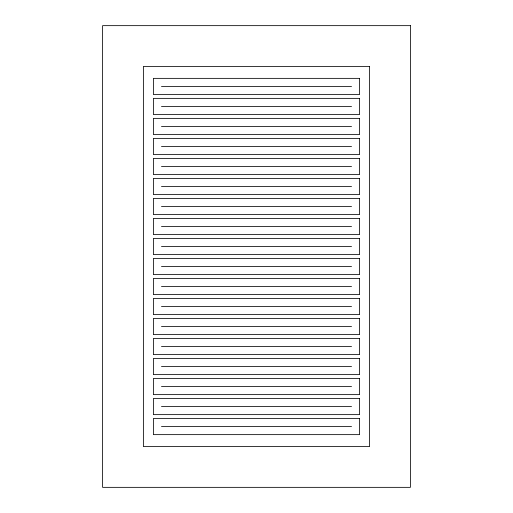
<?xml version="1.0" encoding="UTF-8"?>
<svg xmlns="http://www.w3.org/2000/svg" width="513" height="513" viewBox="0 0 513 513"><rect width="100%" height="100%" fill="white"/><g stroke="black" fill="none" stroke-linecap="round" stroke-linejoin="round"><path stroke-width="0.77" d="M161.467 86.441L351.533 86.441M161.467 106.447L351.533 106.447M161.467 126.454L351.533 126.454M161.467 146.462L351.533 146.462M161.467 166.469L351.533 166.469M161.467 186.476L351.533 186.476M161.467 206.482L351.533 206.482M161.467 226.489L351.533 226.489M161.467 246.496L351.533 246.496M161.467 266.504L351.533 266.504M161.467 286.51L351.533 286.51M161.467 306.517L351.533 306.517M161.467 326.524L351.533 326.524M161.467 346.531L351.533 346.531M161.467 366.538L351.533 366.538M161.467 386.545L351.533 386.545M161.467 406.553L351.533 406.553M161.467 426.56L351.533 426.56M410.4 25.65L102.6 25.65L102.6 487.35L410.4 487.35L410.4 25.65M369.616 66.433L143.383 66.433L143.383 446.566L369.616 446.566L369.616 66.433M359.613 78.361L153.387 78.361L153.387 94.52L359.613 94.52L359.613 78.361M359.613 98.368L153.387 98.368L153.387 114.527L359.613 114.527L359.613 98.368M359.613 118.375L153.387 118.375L153.387 134.534L359.613 134.534L359.613 118.375M359.613 138.382L153.387 138.382L153.387 154.541L359.613 154.541L359.613 138.382M359.613 158.389L153.387 158.389L153.387 174.548L359.613 174.548L359.613 158.389M359.613 178.396L153.387 178.396L153.387 194.555L359.613 194.555L359.613 178.396M359.613 198.403L153.387 198.403L153.387 214.562L359.613 214.562L359.613 198.403M359.613 218.41L153.387 218.41L153.387 234.569L359.613 234.569L359.613 218.41M359.613 238.417L153.387 238.417L153.387 254.576L359.613 254.576L359.613 238.417M359.613 258.424L153.387 258.424L153.387 274.583L359.613 274.583L359.613 258.424M359.613 278.431L153.387 278.431L153.387 294.59L359.613 294.59L359.613 278.431M359.613 298.438L153.387 298.438L153.387 314.597L359.613 314.597L359.613 298.438M359.613 318.445L153.387 318.445L153.387 334.604L359.613 334.604L359.613 318.445M359.613 338.452L153.387 338.452L153.387 354.611L359.613 354.611L359.613 338.452M359.613 358.459L153.387 358.459L153.387 374.618L359.613 374.618L359.613 358.459M359.613 378.466L153.387 378.466L153.387 394.625L359.613 394.625L359.613 378.466M359.613 398.473L153.387 398.473L153.387 414.632L359.613 414.632L359.613 398.473M359.613 418.48L153.387 418.48L153.387 434.639L359.613 434.639L359.613 418.48"/></g></svg>
